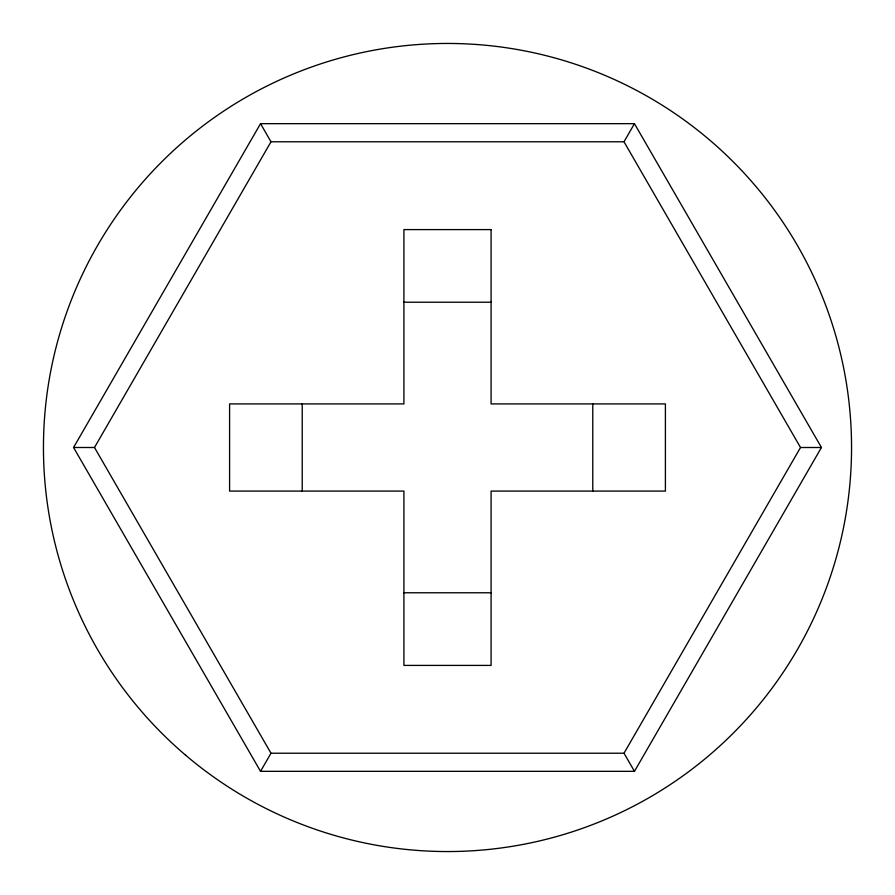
<?xml version="1.0" encoding="UTF-8"?>
<svg xmlns="http://www.w3.org/2000/svg" width="895" height="895" viewBox="0 0 895 895"><rect width="100%" height="100%" fill="white"/><g stroke="black" fill="none" stroke-linecap="round" stroke-linejoin="round"><path stroke-width="1.34" d="M73.569 447.5L260.534 123.667L634.465 123.667L821.431 447.5L634.465 771.333L260.534 771.333L73.569 447.5L94.49 447.5L270.995 753.221L624.005 753.221L800.51 447.5L624.005 141.779L270.995 141.779L94.49 447.5M260.534 771.333L270.995 753.221M624.005 141.779L634.465 123.667M403.913 302.23L491.086 302.23M800.51 447.5L821.431 447.5M403.913 592.77L491.086 592.77M260.534 123.667L270.995 141.779M624.005 753.221L634.465 771.333M592.77 403.913L592.77 491.086M302.23 403.913L302.23 491.086M491.086 229.59L403.913 229.59L403.913 403.913L229.59 403.913L229.59 491.086L403.913 491.086L403.913 665.41L491.086 665.41L491.086 491.086L665.41 491.086L665.41 403.913L491.086 403.913L491.086 229.59M185.589 755.167A404.048 404.048 0 0 0 844.902 520.487A404.048 404.048 0 0 0 312.008 66.845A404.048 404.048 0 0 0 185.589 755.167"/></g></svg>
